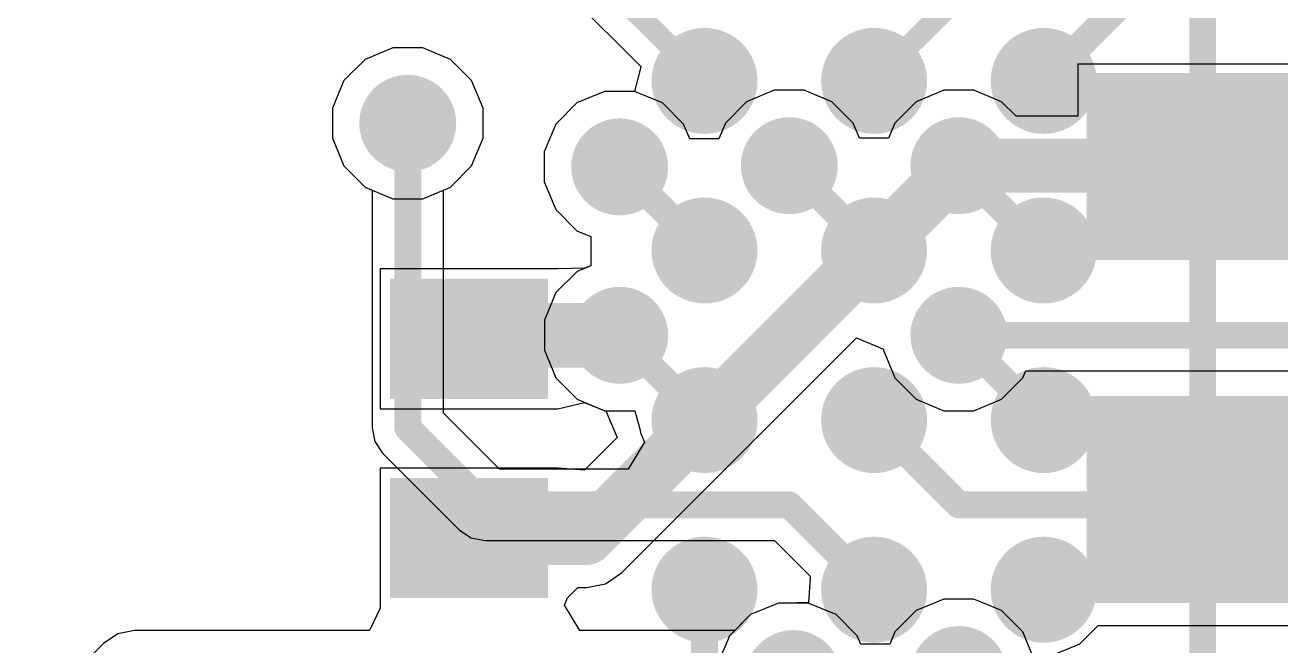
# Model space of a CAD drawing. Header units: millimetres. Extents: x -12 to 5428, y 0 to 5422.
# Drawn here: x 28.7 to 34.63, y 8.45 to 11.38 of the extents above; entities that cross this region are included whole.
import ezdxf

# ---------------------------------------------------------------- set-up
doc = ezdxf.new("R2010")
doc.units = ezdxf.units.MM
for name, color, linetype in [('BottomLayer', 5, 'Continuous'), ('BottomPaste', 16, 'Continuous'), ('BottomSolder', 6, 'Continuous'), ('TopLayer', 1, 'Continuous'), ('TopOverlay', 2, 'Continuous'), ('TopPaste', 8, 'Continuous'), ('TopSolder', 216, 'Continuous'), ('ViaHoleLayer', 16, 'Continuous')]:
    doc.layers.add(name, color=color, linetype=linetype)

# ---------------------------------------------------------------- blocks, each defined once
blk = doc.blocks.new('180_FCBGA__15X15__2')
at = {"layer": 'TopLayer'}
h = blk.add_hatch(color=1, dxfattribs=at)
edge = h.paths.add_edge_path()
edge.add_arc((-6.8, 2.8), 0.2, 0, 360)
h = blk.add_hatch(color=1, dxfattribs=at)
edge = h.paths.add_edge_path()
edge.add_arc((-6, 2.8), 0.2, 0, 360)
h = blk.add_hatch(color=1, dxfattribs=at)
edge = h.paths.add_edge_path()
edge.add_arc((-5.2, 2.8), 0.2, 0, 360)
h = blk.add_hatch(color=1, dxfattribs=at)
edge = h.paths.add_edge_path()
edge.add_arc((-6.8, 2), 0.2, 0, 360)
h = blk.add_hatch(color=1, dxfattribs=at)
edge = h.paths.add_edge_path()
edge.add_arc((-6, 2), 0.2, 0, 360)
h = blk.add_hatch(color=1, dxfattribs=at)
edge = h.paths.add_edge_path()
edge.add_arc((-5.2, 2), 0.2, 0, 360)
h = blk.add_hatch(color=1, dxfattribs=at)
edge = h.paths.add_edge_path()
edge.add_arc((-6.8, 1.2), 0.2, 0, 360)
h = blk.add_hatch(color=1, dxfattribs=at)
edge = h.paths.add_edge_path()
edge.add_arc((-6, 1.2), 0.2, 0, 360)
h = blk.add_hatch(color=1, dxfattribs=at)
edge = h.paths.add_edge_path()
edge.add_arc((-5.2, 1.2), 0.2, 0, 360)
h = blk.add_hatch(color=1, dxfattribs=at)
edge = h.paths.add_edge_path()
edge.add_arc((-6.8, 0.4), 0.2, 0, 360)
h = blk.add_hatch(color=1, dxfattribs=at)
edge = h.paths.add_edge_path()
edge.add_arc((-6, 0.4), 0.2, 0, 360)
h = blk.add_hatch(color=1, dxfattribs=at)
edge = h.paths.add_edge_path()
edge.add_arc((-5.2, 0.4), 0.2, 0, 360)
at = {"layer": 'TopPaste'}
h = blk.add_hatch(color=8, dxfattribs=at)
edge = h.paths.add_edge_path()
edge.add_arc((-6.8, 2.8), 0.2, 0, 360)
h = blk.add_hatch(color=8, dxfattribs=at)
edge = h.paths.add_edge_path()
edge.add_arc((-6, 2.8), 0.2, 0, 360)
h = blk.add_hatch(color=8, dxfattribs=at)
edge = h.paths.add_edge_path()
edge.add_arc((-5.2, 2.8), 0.2, 0, 360)
h = blk.add_hatch(color=8, dxfattribs=at)
edge = h.paths.add_edge_path()
edge.add_arc((-6.8, 2), 0.2, 0, 360)
h = blk.add_hatch(color=8, dxfattribs=at)
edge = h.paths.add_edge_path()
edge.add_arc((-6, 2), 0.2, 0, 360)
h = blk.add_hatch(color=8, dxfattribs=at)
edge = h.paths.add_edge_path()
edge.add_arc((-5.2, 2), 0.2, 0, 360)
h = blk.add_hatch(color=8, dxfattribs=at)
edge = h.paths.add_edge_path()
edge.add_arc((-6.8, 1.2), 0.2, 0, 360)
h = blk.add_hatch(color=8, dxfattribs=at)
edge = h.paths.add_edge_path()
edge.add_arc((-6, 1.2), 0.2, 0, 360)
h = blk.add_hatch(color=8, dxfattribs=at)
edge = h.paths.add_edge_path()
edge.add_arc((-5.2, 1.2), 0.2, 0, 360)
h = blk.add_hatch(color=8, dxfattribs=at)
edge = h.paths.add_edge_path()
edge.add_arc((-6.8, 0.4), 0.2, 0, 360)
h = blk.add_hatch(color=8, dxfattribs=at)
edge = h.paths.add_edge_path()
edge.add_arc((-6, 0.4), 0.2, 0, 360)
h = blk.add_hatch(color=8, dxfattribs=at)
edge = h.paths.add_edge_path()
edge.add_arc((-5.2, 0.4), 0.2, 0, 360)
at = {"layer": 'TopOverlay', "const_width": 0.127}
blk.add_lwpolyline([(-7.55, 7.55), (-7.55, -7.55)], dxfattribs=at)
at = {"layer": 'TopSolder'}
for points, const_width in [([(-6.675, 2.8, 1), (-6.925, 2.8, 1)], 0.25), ([(-5.875, 2.8, 1), (-6.125, 2.8, 1)], 0.25), ([(-5.075, 2.8, 1), (-5.325, 2.8, 1)], 0.25), ([(-6.9875, 2.8, 1), (-6.8625, 2.8, 1)], 0.125), ([(-6.7375, 2.8, 1), (-6.6125, 2.8, 1)], 0.125), ([(-6.1875, 2.8, 1), (-6.0625, 2.8, 1)], 0.125), ([(-5.9375, 2.8, 1), (-5.8125, 2.8, 1)], 0.125), ([(-5.3875, 2.8, 1), (-5.2625, 2.8, 1)], 0.125), ([(-5.1375, 2.8, 1), (-5.0125, 2.8, 1)], 0.125), ([(-6.675, 2, 1), (-6.925, 2, 1)], 0.25), ([(-5.875, 2, 1), (-6.125, 2, 1)], 0.25), ([(-5.075, 2, 1), (-5.325, 2, 1)], 0.25), ([(-6.9875, 2, 1), (-6.8625, 2, 1)], 0.125), ([(-6.7375, 2, 1), (-6.6125, 2, 1)], 0.125), ([(-6.1875, 2, 1), (-6.0625, 2, 1)], 0.125), ([(-5.9375, 2, 1), (-5.8125, 2, 1)], 0.125), ([(-5.3875, 2, 1), (-5.2625, 2, 1)], 0.125), ([(-5.1375, 2, 1), (-5.0125, 2, 1)], 0.125), ([(-6.675, 1.2, 1), (-6.925, 1.2, 1)], 0.25), ([(-5.875, 1.2, 1), (-6.125, 1.2, 1)], 0.25), ([(-5.075, 1.2, 1), (-5.325, 1.2, 1)], 0.25), ([(-6.9875, 1.2, 1), (-6.8625, 1.2, 1)], 0.125), ([(-6.7375, 1.2, 1), (-6.6125, 1.2, 1)], 0.125), ([(-6.1875, 1.2, 1), (-6.0625, 1.2, 1)], 0.125), ([(-5.9375, 1.2, 1), (-5.8125, 1.2, 1)], 0.125), ([(-5.3875, 1.2, 1), (-5.2625, 1.2, 1)], 0.125), ([(-5.1375, 1.2, 1), (-5.0125, 1.2, 1)], 0.125), ([(-6.675, 0.4, 1), (-6.925, 0.4, 1)], 0.25), ([(-5.875, 0.4, 1), (-6.125, 0.4, 1)], 0.25), ([(-5.075, 0.4, 1), (-5.325, 0.4, 1)], 0.25), ([(-6.9875, 0.4, 1), (-6.8625, 0.4, 1)], 0.125), ([(-6.7375, 0.4, 1), (-6.6125, 0.4, 1)], 0.125), ([(-6.1875, 0.4, 1), (-6.0625, 0.4, 1)], 0.125), ([(-5.9375, 0.4, 1), (-5.8125, 0.4, 1)], 0.125), ([(-5.3875, 0.4, 1), (-5.2625, 0.4, 1)], 0.125), ([(-5.1375, 0.4, 1), (-5.0125, 0.4, 1)], 0.125)]:
    blk.add_lwpolyline(points, format="xyb", close=True, dxfattribs=dict(at, const_width=const_width))
blk = doc.blocks.new('R___0402_B_87')
at = {"layer": 'BottomLayer'}
for points in [[(-0.2413, 0.3175), (-0.2413, -0.3175), (-0.6985, -0.3175), (-0.6985, 0.3175)], [(0.6985, 0.3175), (0.6985, -0.3175), (0.2413, -0.3175), (0.2413, 0.3175)]]:
    blk.add_hatch(color=5, dxfattribs=at).paths.add_polyline_path(points)
at = {"layer": 'BottomPaste'}
for points in [[(-0.2413, 0.3175), (-0.2413, -0.3175), (-0.6985, -0.3175), (-0.6985, 0.3175)], [(0.6985, 0.3175), (0.6985, -0.3175), (0.2413, -0.3175), (0.2413, 0.3175)]]:
    blk.add_hatch(color=16, dxfattribs=at).paths.add_polyline_path(points)
at = {"layer": 'BottomSolder'}
for points in [[(-0.1863, 0.3725), (-0.1863, -0.3725), (-0.7535, -0.3725), (-0.7535, 0.3725)], [(0.7535, 0.3725), (0.7535, -0.3725), (0.1863, -0.3725), (0.1863, 0.3725)]]:
    blk.add_hatch(color=6, dxfattribs=at).paths.add_polyline_path(points)
blk = doc.blocks.new('CAP_0603_B_143')
at = {"layer": 'BottomLayer'}
for points in [[(-1.143, -0.4445), (-1.143, 0.4445), (-0.381, 0.4445), (-0.381, -0.4445)], [(0.381, -0.4445), (0.381, 0.4445), (1.143, 0.4445), (1.143, -0.4445)]]:
    blk.add_hatch(color=5, dxfattribs=at).paths.add_polyline_path(points)
at = {"layer": 'BottomPaste'}
for points in [[(-1.143, -0.4445), (-1.143, 0.4445), (-0.381, 0.4445), (-0.381, -0.4445)], [(0.381, -0.4445), (0.381, 0.4445), (1.143, 0.4445), (1.143, -0.4445)]]:
    blk.add_hatch(color=16, dxfattribs=at).paths.add_polyline_path(points)
at = {"layer": 'BottomSolder'}
for points in [[(-1.203, -0.5045), (-1.203, 0.5045), (-0.321, 0.5045), (-0.321, -0.5045)], [(0.321, -0.5045), (0.321, 0.5045), (1.203, 0.5045), (1.203, -0.5045)]]:
    blk.add_hatch(color=6, dxfattribs=at).paths.add_polyline_path(points)

msp = doc.modelspace()

# ---------------------------------------------------------------- hatches: boundary and pattern name
at = {"layer": 'BottomLayer'}
h = msp.add_hatch(color=5, dxfattribs=at)
edge = h.paths.add_edge_path()
edge.add_arc((30.5072, 10.9128), 0.2286, 0, 360)
h = msp.add_hatch(color=5, dxfattribs=at)
edge = h.paths.add_edge_path()
edge.add_arc((31.5068, 10.7073), 0.2286, 0, 360)
h = msp.add_hatch(color=5, dxfattribs=at)
edge = h.paths.add_edge_path()
edge.add_arc((32.3072, 10.7128), 0.2286, 0, 360)
h = msp.add_hatch(color=5, dxfattribs=at)
edge = h.paths.add_edge_path()
edge.add_arc((33.1072, 10.7128), 0.2286, 0, 360)
h = msp.add_hatch(color=5, dxfattribs=at)
edge = h.paths.add_edge_path()
edge.add_arc((31.5072, 9.9128), 0.2286, 0, 360)
h = msp.add_hatch(color=5, dxfattribs=at)
edge = h.paths.add_edge_path()
edge.add_arc((33.1072, 9.9128), 0.2286, 0, 360)
h = msp.add_hatch(color=5, dxfattribs=at)
edge = h.paths.add_edge_path()
edge.add_arc((33.1072, 8.3128), 0.2286, 0, 360)
h = msp.add_hatch(color=5, dxfattribs=at)
edge = h.paths.add_edge_path()
edge.add_arc((32.3263, 8.2937), 0.2286, 0, 360)
at = {"layer": 'TopLayer'}
h = msp.add_hatch(color=1, dxfattribs=at)
edge = h.paths.add_edge_path()
edge.add_arc((30.5072, 10.9128), 0.2286, 0, 360)
h = msp.add_hatch(color=1, dxfattribs=at)
edge = h.paths.add_edge_path()
edge.add_arc((31.5068, 10.7073), 0.2286, 0, 360)
h = msp.add_hatch(color=1, dxfattribs=at)
edge = h.paths.add_edge_path()
edge.add_arc((32.3072, 10.7128), 0.2286, 0, 360)
h = msp.add_hatch(color=1, dxfattribs=at)
edge = h.paths.add_edge_path()
edge.add_arc((33.1072, 10.7128), 0.2286, 0, 360)
h = msp.add_hatch(color=1, dxfattribs=at)
edge = h.paths.add_edge_path()
edge.add_arc((31.5072, 9.9128), 0.2286, 0, 360)
h = msp.add_hatch(color=1, dxfattribs=at)
edge = h.paths.add_edge_path()
edge.add_arc((33.1072, 9.9128), 0.2286, 0, 360)
h = msp.add_hatch(color=1, dxfattribs=at)
edge = h.paths.add_edge_path()
edge.add_arc((33.1072, 8.3128), 0.2286, 0, 360)
h = msp.add_hatch(color=1, dxfattribs=at)
edge = h.paths.add_edge_path()
edge.add_arc((32.3263, 8.2937), 0.2286, 0, 360)
at = {"layer": 'ViaHoleLayer'}
h = msp.add_hatch(color=16, dxfattribs=at)
edge = h.paths.add_edge_path()
edge.add_arc((30.5072, 10.9128), 0.1016, 0, 360)
h = msp.add_hatch(color=16, dxfattribs=at)
edge = h.paths.add_edge_path()
edge.add_arc((31.5068, 10.7073), 0.1016, 0, 360)
h = msp.add_hatch(color=16, dxfattribs=at)
edge = h.paths.add_edge_path()
edge.add_arc((32.3072, 10.7128), 0.1016, 0, 360)
h = msp.add_hatch(color=16, dxfattribs=at)
edge = h.paths.add_edge_path()
edge.add_arc((33.1072, 10.7128), 0.1016, 0, 360)
h = msp.add_hatch(color=16, dxfattribs=at)
edge = h.paths.add_edge_path()
edge.add_arc((31.5072, 9.9128), 0.1016, 0, 360)
h = msp.add_hatch(color=16, dxfattribs=at)
edge = h.paths.add_edge_path()
edge.add_arc((33.1072, 9.9128), 0.1016, 0, 360)

# ---------------------------------------------------------------- linework, layer by layer
at = {"layer": 'BottomLayer'}
for p, q in [((30.4365, 11.2684), (30.3058, 11.2143)), ((30.5779, 11.2684), (30.4365, 11.2684)), ((30.7086, 11.2143), (30.5779, 11.2684)), ((30.3058, 11.2143), (30.2058, 11.1142)), ((30.8087, 11.1142), (30.7086, 11.2143)), ((34.7599, 11.1917), (33.6677, 11.1917)), ((33.6677, 11.1917), (33.6677, 10.9459)), ((30.2058, 11.1142), (30.1516, 10.9835)), ((30.8628, 10.9835), (30.8087, 11.1142)), ((31.4361, 11.0629), (31.3054, 11.0087)), ((31.5776, 11.0629), (31.4361, 11.0629)), ((31.7083, 11.0087), (31.5776, 11.0629)), ((32.2365, 11.0684), (32.1058, 11.0143)), ((32.3779, 11.0684), (32.2365, 11.0684)), ((32.5086, 11.0143), (32.3779, 11.0684)), ((33.0365, 11.0684), (32.9058, 11.0143)), ((33.1779, 11.0684), (33.0365, 11.0684)), ((33.3086, 11.0143), (33.1779, 11.0684)), ((30.1516, 10.9835), (30.1516, 10.8421)), ((30.8628, 10.8421), (30.8628, 10.9835)), ((31.3054, 11.0087), (31.2054, 10.9087)), ((31.8083, 10.9087), (31.7083, 11.0087)), ((32.1058, 11.0143), (32.0057, 10.9142)), ((32.6087, 10.9142), (32.5086, 11.0143)), ((32.9058, 11.0143), (32.8057, 10.9142)), ((33.377, 10.9459), (33.3086, 11.0143)), ((31.2054, 10.9087), (31.1512, 10.778)), ((31.8372, 10.8391), (31.8083, 10.9087)), ((32.0057, 10.9142), (31.9746, 10.8391)), ((32.6385, 10.8423), (32.6087, 10.9142)), ((32.8057, 10.9142), (32.7759, 10.8423)), ((33.6677, 10.9459), (33.377, 10.9459)), ((30.1516, 10.8421), (30.2058, 10.7114)), ((30.8087, 10.7114), (30.8628, 10.8421)), ((32.7759, 10.8423), (32.6385, 10.8423)), ((31.9746, 10.8391), (31.8372, 10.8391)), ((31.1512, 10.778), (31.1512, 10.6365)), ((30.2058, 10.7114), (30.3058, 10.6113)), ((30.7086, 10.6113), (30.8087, 10.7114)), ((30.3058, 10.6113), (30.4365, 10.5572)), ((30.5779, 10.5572), (30.7086, 10.6113)), ((31.1512, 10.6365), (31.2054, 10.5058)), ((30.4365, 10.5572), (30.5779, 10.5572)), ((31.2054, 10.5058), (31.3054, 10.4058)), ((31.3054, 10.4058), (31.3709, 10.3787)), ((31.3709, 10.3787), (31.3709, 10.2412)), ((31.2147, 10.2265), (30.3765, 10.2265)), ((30.3765, 10.2265), (30.3765, 9.5661)), ((31.3408, 10.2288), (31.2147, 10.2265)), ((31.2147, 10.2265), (31.2147, 10.2265)), ((31.2147, 10.2265), (31.2147, 10.2265)), ((31.3709, 10.2412), (31.3408, 10.2288)), ((31.5157, 8.7917), (32.6246, 9.9006)), ((32.6246, 9.9006), (32.7516, 9.848)), ((32.7516, 9.848), (32.7516, 9.8421)), ((32.7516, 9.8421), (32.8057, 9.7114)), ((33.4087, 9.7114), (33.4224, 9.7445)), ((33.4224, 9.7445), (34.8741, 9.7445)), ((32.8057, 9.7114), (32.9058, 9.6113)), ((33.3086, 9.6113), (33.4087, 9.7114)), ((32.9058, 9.6113), (33.0365, 9.5572)), ((33.1779, 9.5572), (33.3086, 9.6113)), ((30.3765, 9.5661), (31.2147, 9.5661)), ((31.2147, 9.5661), (31.3417, 9.5964)), ((31.2147, 9.5661), (31.2147, 9.5661)), ((31.3417, 9.5964), (31.4365, 9.5572)), ((31.4365, 9.5572), (31.4424, 9.5572)), ((31.4424, 9.5572), (31.495, 9.4302)), ((33.0365, 9.5572), (33.1779, 9.5572)), ((31.495, 9.4302), (31.3417, 9.2769)), ((31.2147, 9.2867), (30.3765, 9.2867)), ((30.3765, 9.2867), (30.3765, 8.647)), ((31.3417, 9.2769), (31.2147, 9.2867)), ((31.2147, 9.2867), (31.2147, 9.2867)), ((31.4401, 8.7411), (31.5157, 8.7917)), ((31.2615, 8.6739), (31.3101, 8.7234)), ((31.3101, 8.7234), (31.3509, 8.7234)), ((31.3509, 8.7234), (31.4401, 8.7411)), ((31.247, 8.6397), (31.2615, 8.6739)), ((32.2556, 8.6493), (32.1249, 8.5952)), ((32.397, 8.6493), (32.2556, 8.6493)), ((32.5277, 8.5952), (32.397, 8.6493)), ((33.0365, 8.6684), (32.9058, 8.6143)), ((33.1779, 8.6684), (33.0365, 8.6684)), ((33.3086, 8.6143), (33.1779, 8.6684)), ((30.3765, 8.6263), (30.3266, 8.52)), ((30.3765, 8.647), (30.3765, 8.6263)), ((31.3184, 8.52), (31.247, 8.6397)), ((32.1249, 8.5952), (32.0497, 8.52)), ((32.6278, 8.4951), (32.5277, 8.5952)), ((32.9058, 8.6143), (32.8057, 8.5142)), ((33.4087, 8.5142), (33.3086, 8.6143)), ((29.1394, 8.5042), (29.0722, 8.4593)), ((29.2187, 8.52), (29.1394, 8.5042)), ((30.3266, 8.52), (29.2187, 8.52)), ((29.2187, 8.52), (29.2187, 8.52)), ((32.0497, 8.52), (31.3184, 8.52)), ((32.6441, 8.4558), (32.6278, 8.4951)), ((32.8057, 8.5142), (32.7815, 8.4558)), ((33.4628, 8.3835), (33.4087, 8.5142)), ((29.0722, 8.4593), (28.7021, 8.0892)), ((32.7815, 8.4558), (32.6441, 8.4558))]:
    msp.add_line(p, q, dxfattribs=at)
for points, const_width in [([(34.2138, 10.7091), (34.2937, 10.789)], 0.254), ([(34.2937, 10.789), (35.2044, 10.789)], 0.254), ([(31.3509, 8.9565), (33.1072, 10.7128)], 0.254), ([(33.1072, 10.7128), (34.2101, 10.7128)], 0.254), ([(34.2101, 10.7128), (34.2138, 10.7091)], 0.254), ([(30.8122, 9.9128), (31.5072, 9.9128)], 0.3048), ([(33.1072, 9.9128), (35.1281, 9.9128)], 0.127), ([(30.7956, 8.9565), (31.3509, 8.9565)], 0.254)]:
    msp.add_lwpolyline(points, dxfattribs=dict(at, const_width=const_width))
for points, const_width in [([(34.2302, 10.789, 1), (34.3572, 10.789, 1)], 0.127), ([(34.2302, 10.789, 1), (34.3572, 10.789, 1)], 0.127), ([(33.0437, 10.7128, 1), (33.1707, 10.7128, 1)], 0.127), ([(33.0437, 10.7128, 1), (33.1707, 10.7128, 1)], 0.127), ([(34.1466, 10.7128, 1), (34.2736, 10.7128, 1)], 0.127), ([(34.1466, 10.7128, 1), (34.2736, 10.7128, 1)], 0.127), ([(34.1503, 10.7091, 1), (34.2773, 10.7091, 1)], 0.127), ([(34.1503, 10.7091, 1), (34.2773, 10.7091, 1)], 0.127), ([(30.736, 9.9128, 1), (30.8884, 9.9128, 1)], 0.1524), ([(31.431, 9.9128, 1), (31.5834, 9.9128, 1)], 0.1524), ([(33.0755, 9.9128, 1), (33.139, 9.9128, 1)], 0.0635), ([(30.7321, 8.9565, 1), (30.8591, 8.9565, 1)], 0.127), ([(31.2874, 8.9565, 1), (31.4144, 8.9565, 1)], 0.127), ([(31.2874, 8.9565, 1), (31.4144, 8.9565, 1)], 0.127)]:
    msp.add_lwpolyline(points, format="xyb", close=True, dxfattribs=dict(at, const_width=const_width))
at = {"layer": 'TopLayer'}
for p, q in [((31.1057, 11.681), (31.608, 11.1787)), ((30.4365, 11.2684), (30.3058, 11.2143)), ((30.5779, 11.2684), (30.4365, 11.2684)), ((30.7086, 11.2143), (30.5779, 11.2684)), ((30.3058, 11.2143), (30.2058, 11.1142)), ((30.8087, 11.1142), (30.7086, 11.2143)), ((31.6056, 11.1728), (31.5776, 11.0629)), ((31.608, 11.1787), (31.6056, 11.1728)), ((30.2058, 11.1142), (30.1516, 10.9835)), ((30.8628, 10.9835), (30.8087, 11.1142)), ((31.4361, 11.0629), (31.3054, 11.0087)), ((31.5776, 11.0629), (31.4361, 11.0629)), ((30.1516, 10.9835), (30.1516, 10.8421)), ((30.8628, 10.8421), (30.8628, 10.9835)), ((31.3054, 11.0087), (31.2054, 10.9087)), ((31.2054, 10.9087), (31.1512, 10.778)), ((30.1516, 10.8421), (30.2058, 10.7114)), ((30.8087, 10.7114), (30.8628, 10.8421)), ((31.1512, 10.778), (31.1512, 10.6365)), ((30.2058, 10.7114), (30.3058, 10.6113)), ((30.7086, 10.6113), (30.8087, 10.7114)), ((30.3058, 10.6113), (30.3389, 10.5976)), ((30.6755, 10.5976), (30.7086, 10.6113)), ((31.1512, 10.6365), (31.2054, 10.5058)), ((30.3389, 10.5976), (30.3389, 9.4762)), ((30.6755, 9.5459), (30.6755, 10.5976)), ((31.2054, 10.5058), (31.3054, 10.4058)), ((31.3054, 10.4058), (31.3709, 10.3787)), ((31.3709, 10.3787), (31.3709, 10.2412)), ((31.3058, 10.2143), (31.2057, 10.1142)), ((31.3709, 10.2412), (31.3058, 10.2143)), ((31.2057, 10.1142), (31.1516, 9.9835)), ((31.1516, 9.9835), (31.1516, 9.8421)), ((31.1516, 9.8421), (31.2057, 9.7114)), ((31.2057, 9.7114), (31.3058, 9.6113)), ((31.3058, 9.6113), (31.4365, 9.5572)), ((30.9404, 9.2811), (30.6755, 9.5459)), ((31.4365, 9.5572), (31.5779, 9.5572)), ((31.5779, 9.5572), (31.6056, 9.4589)), ((30.3389, 9.4762), (30.3517, 9.4118)), ((31.6056, 9.4589), (31.6056, 9.4528)), ((31.6056, 9.4528), (31.6241, 9.4081)), ((30.3517, 9.4118), (30.3882, 9.3572)), ((31.6241, 9.4081), (31.5464, 9.2811)), ((30.3882, 9.3572), (30.7516, 8.9938)), ((31.5464, 9.2811), (30.9404, 9.2811)), ((30.7516, 8.9938), (30.8062, 8.9573)), ((30.8062, 8.9573), (30.8706, 8.9445)), ((30.8706, 8.9445), (32.2375, 8.9445)), ((32.2375, 8.9445), (32.4066, 8.7753)), ((32.4066, 8.7753), (32.4056, 8.7728)), ((32.4056, 8.7728), (32.4056, 8.7666)), ((32.4056, 8.7666), (32.3973, 8.6525)), ((32.2556, 8.6493), (32.1249, 8.5952)), ((32.2883, 8.6493), (32.2556, 8.6493)), ((32.3973, 8.6525), (32.2883, 8.6493)), ((32.1249, 8.5952), (32.0248, 8.4951)), ((33.678, 8.4571), (33.7629, 8.5419)), ((33.7629, 8.5419), (33.7639, 8.5445)), ((33.7639, 8.5445), (34.9507, 8.5445)), ((32.0248, 8.4951), (31.9707, 8.3644)), ((33.5672, 8.4112), (33.678, 8.4571))]:
    msp.add_line(p, q, dxfattribs=at)
for points, const_width in [([(31.0896, 11.9304), (31.9072, 11.1128)], 0.1016), ([(32.7072, 11.1128), (33.1548, 11.5604)], 0.1016), ([(33.5109, 11.1128), (33.8507, 11.4525)], 0.127), ([(33.5072, 11.1128), (33.5109, 11.1128)], 0.127), ([(30.5072, 9.4762), (30.5072, 10.9128)], 0.127), ([(31.5068, 10.7073), (31.5098, 10.7073)], 0.127), ([(31.5098, 10.7073), (31.9043, 10.3128)], 0.127), ([(32.3072, 10.7128), (32.7072, 10.3128)], 0.127), ([(33.1072, 10.7128), (33.5072, 10.3128)], 0.127), ([(31.9043, 10.3128), (31.9072, 10.3128)], 0.127), ([(31.5072, 9.9128), (31.9072, 9.5128)], 0.127), ([(33.1072, 9.9128), (33.5072, 9.5128)], 0.127), ([(30.5072, 9.4762), (30.8706, 9.1128)], 0.127), ([(32.7072, 9.5128), (33.1072, 9.1128)], 0.127), ([(33.9852, 9.1128), (39.0594, 9.1128)], 0.2032), ([(30.8706, 9.1128), (32.3072, 9.1128)], 0.127), ([(32.3072, 9.1128), (32.7072, 8.7128)], 0.127), ([(33.1072, 9.1128), (33.9852, 9.1128)], 0.127), ([(31.9072, 7.9128), (31.9072, 8.7128)], 0.127), ([(33.5072, 8.7128), (35.0204, 8.7128)], 0.127)]:
    msp.add_lwpolyline(points, dxfattribs=dict(at, const_width=const_width))
for points, const_width in [([(31.8818, 11.1128, 1), (31.9326, 11.1128, 1)], 0.0508), ([(32.6818, 11.1128, 1), (32.7326, 11.1128, 1)], 0.0508), ([(33.4755, 11.1128, 1), (33.539, 11.1128, 1)], 0.0635), ([(33.4792, 11.1128, 1), (33.5427, 11.1128, 1)], 0.0635), ([(33.4792, 11.1128, 1), (33.5427, 11.1128, 1)], 0.0635), ([(30.4755, 10.9128, 1), (30.539, 10.9128, 1)], 0.0635), ([(31.4751, 10.7073, 1), (31.5386, 10.7073, 1)], 0.0635), ([(31.478, 10.7073, 1), (31.5415, 10.7073, 1)], 0.0635), ([(31.478, 10.7073, 1), (31.5415, 10.7073, 1)], 0.0635), ([(32.2755, 10.7128, 1), (32.339, 10.7128, 1)], 0.0635), ([(33.0755, 10.7128, 1), (33.139, 10.7128, 1)], 0.0635), ([(31.8725, 10.3128, 1), (31.936, 10.3128, 1)], 0.0635), ([(31.8725, 10.3128, 1), (31.936, 10.3128, 1)], 0.0635), ([(31.8755, 10.3128, 1), (31.939, 10.3128, 1)], 0.0635), ([(32.6755, 10.3128, 1), (32.739, 10.3128, 1)], 0.0635), ([(33.4755, 10.3128, 1), (33.539, 10.3128, 1)], 0.0635), ([(31.4755, 9.9128, 1), (31.539, 9.9128, 1)], 0.0635), ([(33.0755, 9.9128, 1), (33.139, 9.9128, 1)], 0.0635), ([(30.4755, 9.4762, 1), (30.539, 9.4762, 1)], 0.0635), ([(30.4755, 9.4762, 1), (30.539, 9.4762, 1)], 0.0635), ([(31.8755, 9.5128, 1), (31.939, 9.5128, 1)], 0.0635), ([(32.6755, 9.5128, 1), (32.739, 9.5128, 1)], 0.0635), ([(33.4755, 9.5128, 1), (33.539, 9.5128, 1)], 0.0635), ([(33.9344, 9.1128, 1), (34.036, 9.1128, 1)], 0.1016), ([(30.8389, 9.1128, 1), (30.9024, 9.1128, 1)], 0.0635), ([(30.8389, 9.1128, 1), (30.9024, 9.1128, 1)], 0.0635), ([(32.2755, 9.1128, 1), (32.339, 9.1128, 1)], 0.0635), ([(32.2755, 9.1128, 1), (32.339, 9.1128, 1)], 0.0635), ([(33.0755, 9.1128, 1), (33.139, 9.1128, 1)], 0.0635), ([(33.0755, 9.1128, 1), (33.139, 9.1128, 1)], 0.0635), ([(33.9534, 9.1128, 1), (34.0169, 9.1128, 1)], 0.0635), ([(31.8755, 8.7128, 1), (31.939, 8.7128, 1)], 0.0635), ([(32.6755, 8.7128, 1), (32.739, 8.7128, 1)], 0.0635), ([(33.4755, 8.7128, 1), (33.539, 8.7128, 1)], 0.0635)]:
    msp.add_lwpolyline(points, format="xyb", close=True, dxfattribs=dict(at, const_width=const_width))

# ---------------------------------------------------------------- block references
for name, p, rotation in [('180_FCBGA__15X15__2', (26.7072, 11.5128), 180), ('CAP_0603_B_143', (34.2138, 9.9471), 90), ('R___0402_B_87', (30.7957, 9.4264), 270)]:
    msp.add_blockref(name, p, dxfattribs=dict(rotation=rotation))

doc.saveas('drawing.dxf')
